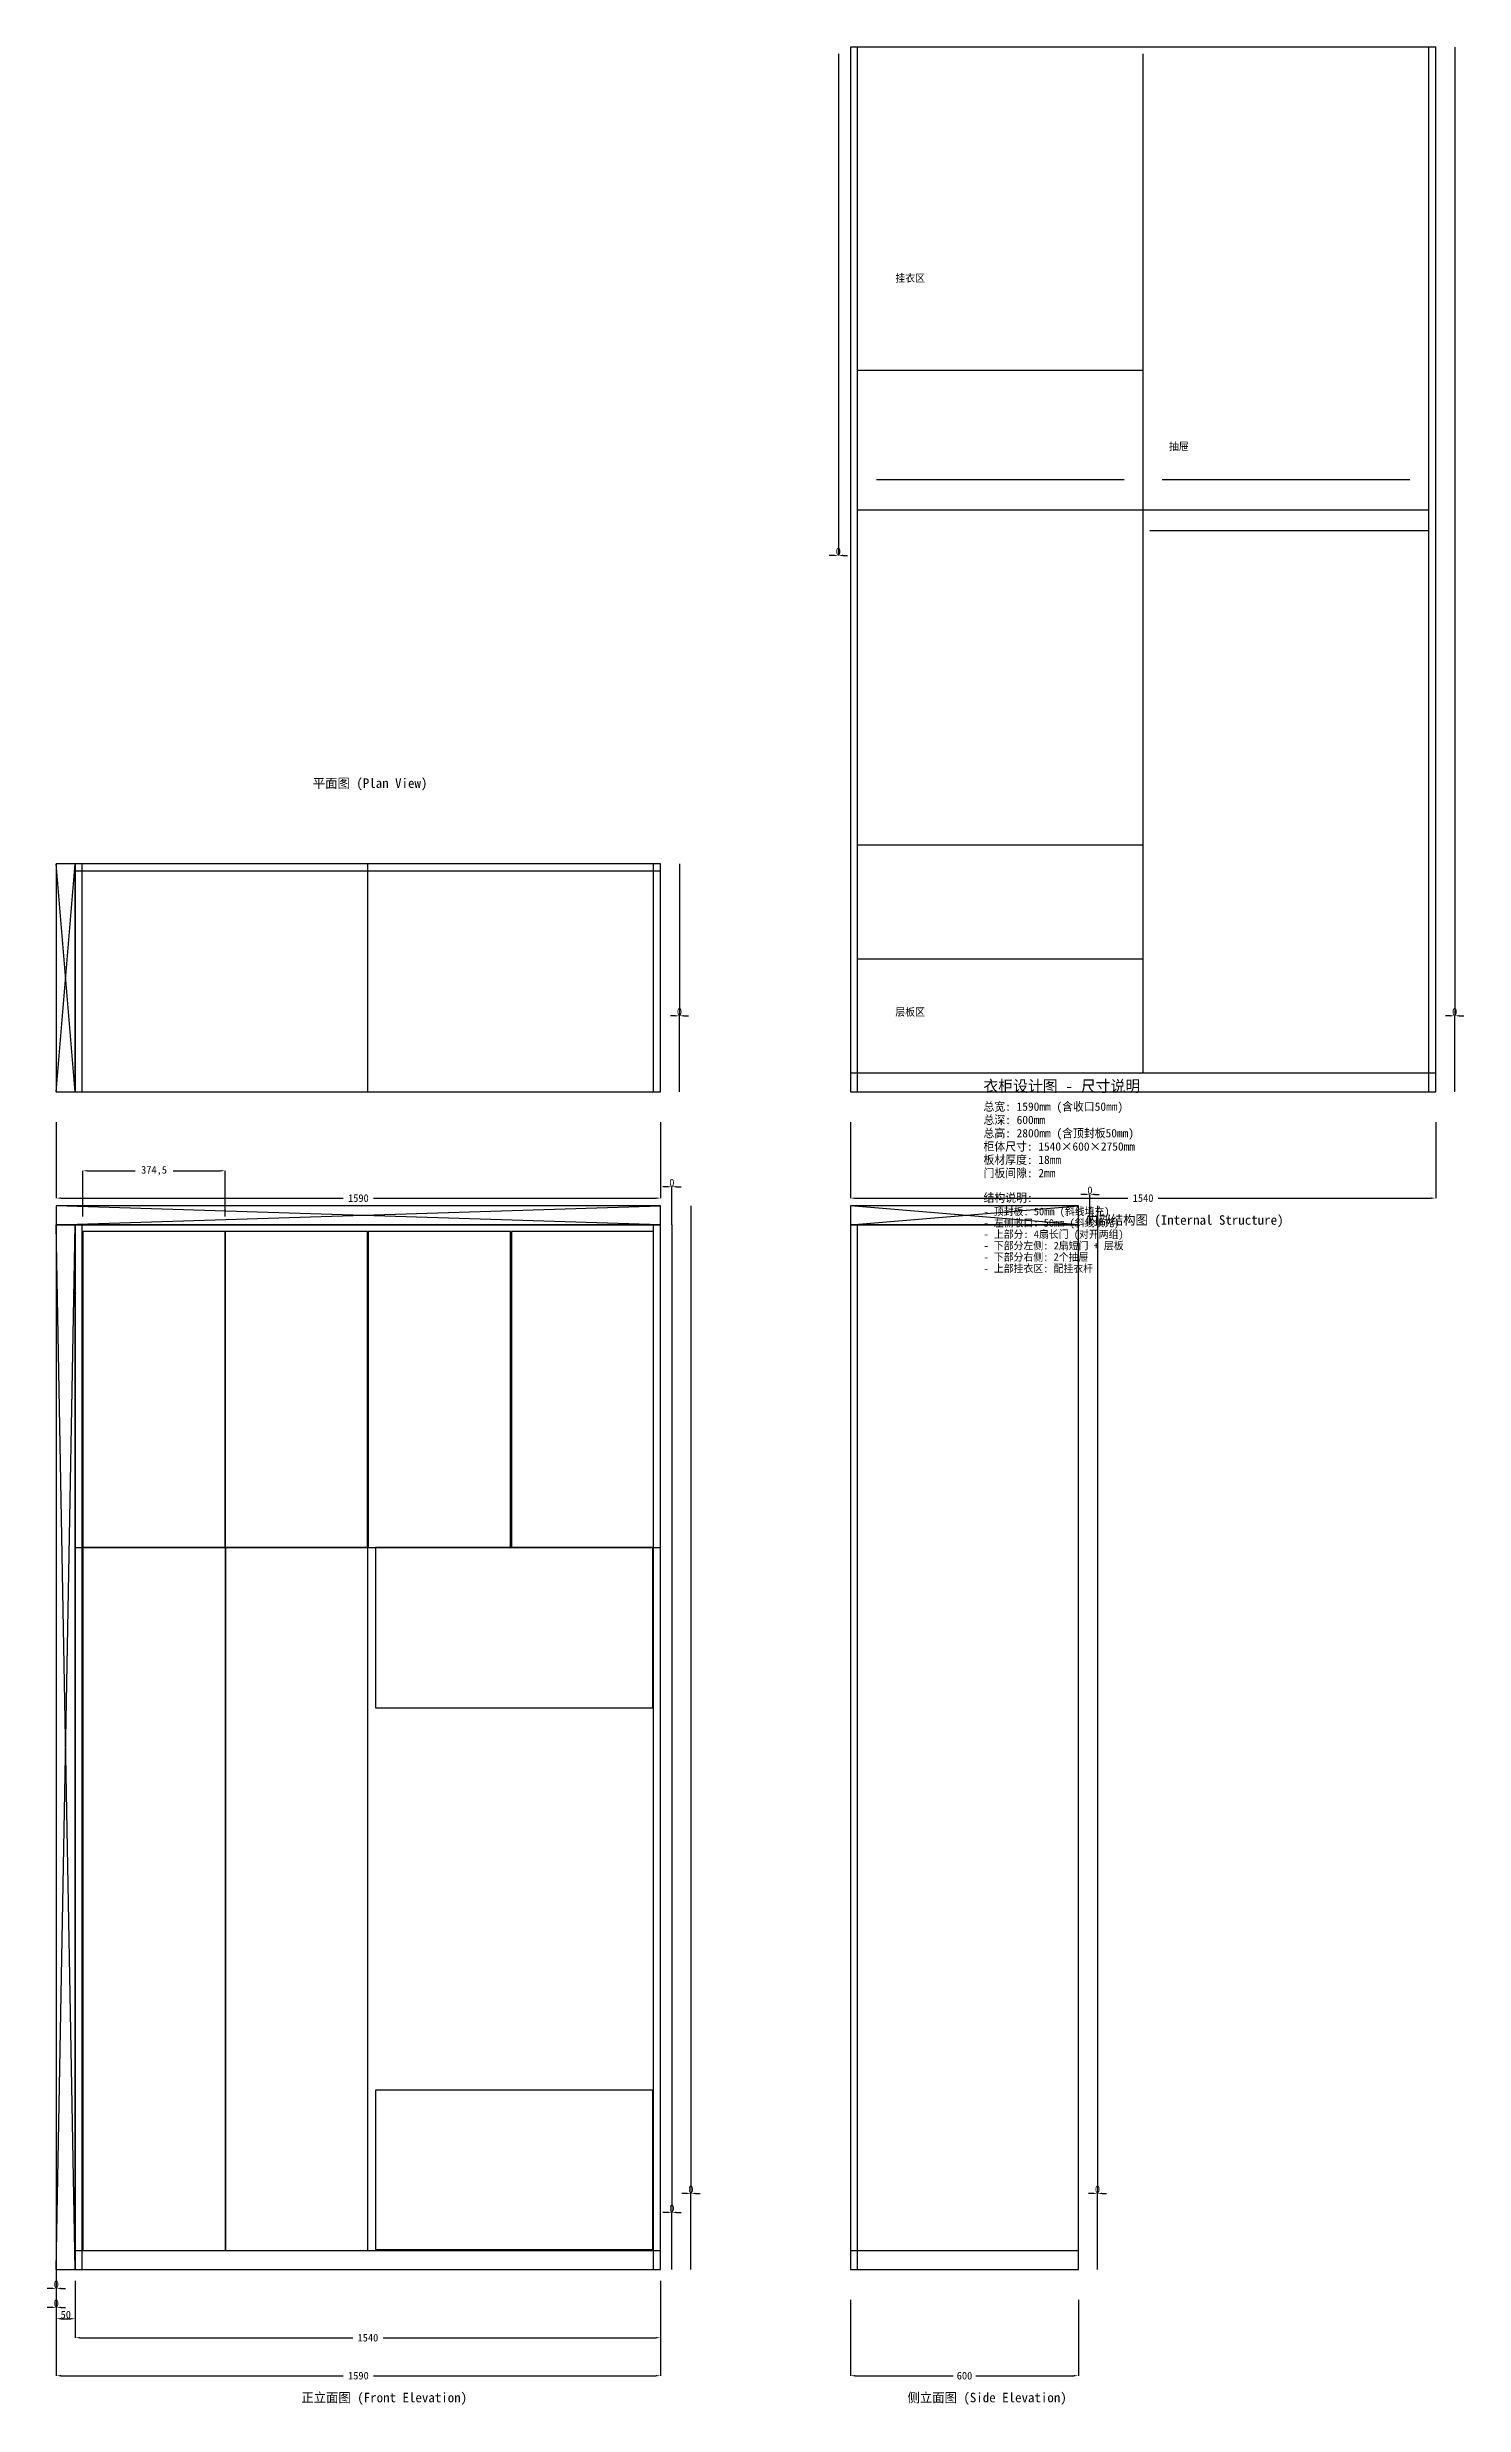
# Model space of a CAD drawing. Header units: millimetres. Extents: x 276 to 4004, y -57 to 6150.
import ezdxf

# ---------------------------------------------------------------- set-up
doc = ezdxf.new("R2010")
doc.units = ezdxf.units.MM
for name, color, linetype in [('BOARD', 7, 'Continuous'), ('DOOR', 1, 'Continuous'), ('DRAWER', 3, 'Continuous'), ('INNER', 6, 'Continuous'), ('OUTLINE', 7, 'Continuous'), ('TEXT', 5, 'Continuous'), ('TRIM', 4, 'Continuous')]:
    doc.layers.add(name, color=color, linetype=linetype)
doc.dimstyles.get("Standard").update_dxf_attribs({"dimtxt": 2.5, "dimasz": 2.5, "dimexe": 1.25, "dimexo": 0.625, "dimtad": 1, "dimcen": 2.5, "dimazin": 3, "dimtfac": 1, "dimtmove": 0, "dimatfit": 3})

# ---------------------------------------------------------------- blocks, each defined once
blk = doc.blocks.new('_CLOSEDFILLED')
at = {"color": 0, "linetype": 'BYBLOCK'}
blk.add_solid([(-1, 0.16), (0, 0), (-1, -0.16)], dxfattribs=at)
blk = doc.blocks.new('*D1')
for p, q in [((300, 220), (300, 20)), ((1890, 220), (1890, 20)), ((312, 20), (1055, 20)), ((1135, 20), (1878, 20))]:
    blk.add_line(p, q)
at = {"layer": 'Defpoints'}
for p in [(300, 220), (1890, 220), (300, 20)]:
    blk.add_point(p, dxfattribs=at)
at = {"xscale": 12, "yscale": 12, "rotation": 180}
blk.add_blockref('_CLOSEDFILLED', (300, 20), dxfattribs=at)
at = {"xscale": 12, "yscale": 12}
blk.add_blockref('_CLOSEDFILLED', (1890, 20), dxfattribs=at)
at = {"insert": (1095, 20), "char_height": 20, "attachment_point": 5}
blk.add_mtext('1590', dxfattribs=at)
blk = doc.blocks.new('*D2')
for p, q in [((350, 270), (350, 120)), ((1890, 270), (1890, 120)), ((362, 120), (1080, 120)), ((1160, 120), (1878, 120))]:
    blk.add_line(p, q)
at = {"layer": 'Defpoints'}
for p in [(350, 270), (1890, 270), (350, 120)]:
    blk.add_point(p, dxfattribs=at)
at = {"xscale": 12, "yscale": 12, "rotation": 180}
blk.add_blockref('_CLOSEDFILLED', (350, 120), dxfattribs=at)
at = {"xscale": 12, "yscale": 12}
blk.add_blockref('_CLOSEDFILLED', (1890, 120), dxfattribs=at)
at = {"insert": (1120, 120), "char_height": 20, "attachment_point": 5}
blk.add_mtext('1540', dxfattribs=at)
blk = doc.blocks.new('*D3')
for p, q in [((300, 270), (300, 170)), ((350, 270), (350, 170)), ((312, 170), (338, 170))]:
    blk.add_line(p, q)
at = {"layer": 'Defpoints'}
for p in [(300, 270), (350, 270), (300, 170)]:
    blk.add_point(p, dxfattribs=at)
at = {"xscale": 12, "yscale": 12, "rotation": 180}
blk.add_blockref('_CLOSEDFILLED', (300, 170), dxfattribs=at)
at = {"xscale": 12, "yscale": 12}
blk.add_blockref('_CLOSEDFILLED', (350, 170), dxfattribs=at)
at = {"insert": (325, 180.625), "char_height": 20, "attachment_point": 5}
blk.add_mtext('50', dxfattribs=at)
blk = doc.blocks.new('*D4')
for p, q in [((1970, 3100), (1970, 500)), ((1958, 500), (1946, 500)), ((1970, 300), (1970, 500)), ((1970, 500), (1970, 500)), ((1982, 500), (1994, 500))]:
    blk.add_line(p, q)
at = {"layer": 'Defpoints'}
for p in [(1970, 3100), (1970, 500), (1970, 300)]:
    blk.add_point(p, dxfattribs=at)
at = {"xscale": 12, "yscale": 12}
blk.add_blockref('_CLOSEDFILLED', (1970, 500), dxfattribs=at)
at = {"xscale": 12, "yscale": 12, "rotation": 180}
blk.add_blockref('_CLOSEDFILLED', (1970, 500), dxfattribs=at)
at = {"insert": (1970, 510.625), "char_height": 20, "attachment_point": 5}
blk.add_mtext('0', dxfattribs=at)
blk = doc.blocks.new('*D5')
for p, q in [((1908, 3150), (1896, 3150)), ((1920, 3050), (1920, 3150)), ((1920, 3100), (1920, 3150)), ((1920, 3150), (1920, 3150)), ((1932, 3150), (1944, 3150))]:
    blk.add_line(p, q)
at = {"layer": 'Defpoints'}
for p in [(1920, 3150), (1920, 3100), (1920, 3050)]:
    blk.add_point(p, dxfattribs=at)
at = {"xscale": 12, "yscale": 12}
blk.add_blockref('_CLOSEDFILLED', (1920, 3150), dxfattribs=at)
at = {"xscale": 12, "yscale": 12, "rotation": 180}
blk.add_blockref('_CLOSEDFILLED', (1920, 3150), dxfattribs=at)
at = {"insert": (1920, 3160.625), "char_height": 20, "attachment_point": 5}
blk.add_mtext('0', dxfattribs=at)
blk = doc.blocks.new('*D6')
for p, q in [((1920, 3050), (1920, 450)), ((1908, 450), (1896, 450)), ((1920, 300), (1920, 450)), ((1920, 450), (1920, 450)), ((1932, 450), (1944, 450))]:
    blk.add_line(p, q)
at = {"layer": 'Defpoints'}
for p in [(1920, 3050), (1920, 450), (1920, 300)]:
    blk.add_point(p, dxfattribs=at)
at = {"xscale": 12, "yscale": 12}
blk.add_blockref('_CLOSEDFILLED', (1920, 450), dxfattribs=at)
at = {"xscale": 12, "yscale": 12, "rotation": 180}
blk.add_blockref('_CLOSEDFILLED', (1920, 450), dxfattribs=at)
at = {"insert": (1920, 460.625), "char_height": 20, "attachment_point": 5}
blk.add_mtext('0', dxfattribs=at)
blk = doc.blocks.new('*D7')
for p, q in [((300, 350), (300, 200)), ((300, 300), (300, 200)), ((288, 200), (276, 200)), ((300, 200), (300, 200)), ((312, 200), (324, 200))]:
    blk.add_line(p, q)
at = {"layer": 'Defpoints'}
for p in [(300, 350), (300, 300), (300, 200)]:
    blk.add_point(p, dxfattribs=at)
at = {"xscale": 12, "yscale": 12}
blk.add_blockref('_CLOSEDFILLED', (300, 200), dxfattribs=at)
at = {"xscale": 12, "yscale": 12, "rotation": 180}
blk.add_blockref('_CLOSEDFILLED', (300, 200), dxfattribs=at)
at = {"insert": (300, 210.625), "char_height": 20, "attachment_point": 5}
blk.add_mtext('0', dxfattribs=at)
blk = doc.blocks.new('*D8')
for p, q in [((300, 2200), (300, 250)), ((300, 350), (300, 250)), ((288, 250), (276, 250)), ((300, 250), (300, 250)), ((312, 250), (324, 250))]:
    blk.add_line(p, q)
at = {"layer": 'Defpoints'}
for p in [(300, 2200), (300, 350), (300, 250)]:
    blk.add_point(p, dxfattribs=at)
at = {"xscale": 12, "yscale": 12}
blk.add_blockref('_CLOSEDFILLED', (300, 250), dxfattribs=at)
at = {"xscale": 12, "yscale": 12, "rotation": 180}
blk.add_blockref('_CLOSEDFILLED', (300, 250), dxfattribs=at)
at = {"insert": (300, 260.625), "char_height": 20, "attachment_point": 5}
blk.add_mtext('0', dxfattribs=at)
blk = doc.blocks.new('*D9')
for p, q in [((370, 3072), (370, 3192)), ((382, 3192), (507.25, 3192)), ((607.25, 3192), (732.5, 3192)), ((744.5, 3072), (744.5, 3192))]:
    blk.add_line(p, q)
at = {"layer": 'Defpoints'}
for p in [(370, 3192), (370, 3072), (744.5, 3072)]:
    blk.add_point(p, dxfattribs=at)
at = {"xscale": 12, "yscale": 12, "rotation": 180}
blk.add_blockref('_CLOSEDFILLED', (370, 3192), dxfattribs=at)
at = {"xscale": 12, "yscale": 12}
blk.add_blockref('_CLOSEDFILLED', (744.5, 3192), dxfattribs=at)
at = {"insert": (557.25, 3192), "char_height": 20, "attachment_point": 5}
blk.add_mtext('374,5', dxfattribs=at)
blk = doc.blocks.new('*D10')
for p, q in [((2390, 220), (2390, 20)), ((2990, 220), (2990, 20)), ((2402, 20), (2660, 20)), ((2720, 20), (2978, 20))]:
    blk.add_line(p, q)
at = {"layer": 'Defpoints'}
for p in [(2390, 220), (2990, 220), (2390, 20)]:
    blk.add_point(p, dxfattribs=at)
at = {"xscale": 12, "yscale": 12, "rotation": 180}
blk.add_blockref('_CLOSEDFILLED', (2390, 20), dxfattribs=at)
at = {"xscale": 12, "yscale": 12}
blk.add_blockref('_CLOSEDFILLED', (2990, 20), dxfattribs=at)
at = {"insert": (2690, 20), "char_height": 20, "attachment_point": 5}
blk.add_mtext('600', dxfattribs=at)
blk = doc.blocks.new('*D11')
for p, q in [((3040, 3100), (3040, 500)), ((3028, 500), (3016, 500)), ((3040, 300), (3040, 500)), ((3040, 500), (3040, 500)), ((3052, 500), (3064, 500))]:
    blk.add_line(p, q)
at = {"layer": 'Defpoints'}
for p in [(3040, 3100), (3040, 500), (3040, 300)]:
    blk.add_point(p, dxfattribs=at)
at = {"xscale": 12, "yscale": 12}
blk.add_blockref('_CLOSEDFILLED', (3040, 500), dxfattribs=at)
at = {"xscale": 12, "yscale": 12, "rotation": 180}
blk.add_blockref('_CLOSEDFILLED', (3040, 500), dxfattribs=at)
at = {"insert": (3040, 510.625), "char_height": 20, "attachment_point": 5}
blk.add_mtext('0', dxfattribs=at)
blk = doc.blocks.new('*D12')
for p, q in [((3008, 3130), (2996, 3130)), ((3020, 3050), (3020, 3130)), ((3020, 3100), (3020, 3130)), ((3020, 3130), (3020, 3130)), ((3032, 3130), (3044, 3130))]:
    blk.add_line(p, q)
at = {"layer": 'Defpoints'}
for p in [(3020, 3130), (3020, 3100), (3020, 3050)]:
    blk.add_point(p, dxfattribs=at)
at = {"xscale": 12, "yscale": 12}
blk.add_blockref('_CLOSEDFILLED', (3020, 3130), dxfattribs=at)
at = {"xscale": 12, "yscale": 12, "rotation": 180}
blk.add_blockref('_CLOSEDFILLED', (3020, 3130), dxfattribs=at)
at = {"insert": (3020, 3140.625), "char_height": 20, "attachment_point": 5}
blk.add_mtext('0', dxfattribs=at)
blk = doc.blocks.new('*D13')
for p, q in [((300, 3320), (300, 3120)), ((1890, 3320), (1890, 3120)), ((312, 3120), (1055, 3120)), ((1135, 3120), (1878, 3120))]:
    blk.add_line(p, q)
at = {"layer": 'Defpoints'}
for p in [(300, 3320), (1890, 3320), (300, 3120)]:
    blk.add_point(p, dxfattribs=at)
at = {"xscale": 12, "yscale": 12, "rotation": 180}
blk.add_blockref('_CLOSEDFILLED', (300, 3120), dxfattribs=at)
at = {"xscale": 12, "yscale": 12}
blk.add_blockref('_CLOSEDFILLED', (1890, 3120), dxfattribs=at)
at = {"insert": (1095, 3120), "char_height": 20, "attachment_point": 5}
blk.add_mtext('1590', dxfattribs=at)
blk = doc.blocks.new('*D14')
for p, q in [((1940, 4000), (1940, 3600)), ((1928, 3600), (1916, 3600)), ((1940, 3400), (1940, 3600)), ((1940, 3600), (1940, 3600)), ((1952, 3600), (1964, 3600))]:
    blk.add_line(p, q)
at = {"layer": 'Defpoints'}
for p in [(1940, 4000), (1940, 3600), (1940, 3400)]:
    blk.add_point(p, dxfattribs=at)
at = {"xscale": 12, "yscale": 12}
blk.add_blockref('_CLOSEDFILLED', (1940, 3600), dxfattribs=at)
at = {"xscale": 12, "yscale": 12, "rotation": 180}
blk.add_blockref('_CLOSEDFILLED', (1940, 3600), dxfattribs=at)
at = {"insert": (1940, 3610.625), "char_height": 20, "attachment_point": 5}
blk.add_mtext('0', dxfattribs=at)
blk = doc.blocks.new('*D15')
for p, q in [((2390, 3320), (2390, 3120)), ((3930, 3320), (3930, 3120)), ((2402, 3120), (3120, 3120)), ((3200, 3120), (3918, 3120))]:
    blk.add_line(p, q)
at = {"layer": 'Defpoints'}
for p in [(2390, 3320), (3930, 3320), (2390, 3120)]:
    blk.add_point(p, dxfattribs=at)
at = {"xscale": 12, "yscale": 12, "rotation": 180}
blk.add_blockref('_CLOSEDFILLED', (2390, 3120), dxfattribs=at)
at = {"xscale": 12, "yscale": 12}
blk.add_blockref('_CLOSEDFILLED', (3930, 3120), dxfattribs=at)
at = {"insert": (3160, 3120), "char_height": 20, "attachment_point": 5}
blk.add_mtext('1540', dxfattribs=at)
blk = doc.blocks.new('*D16')
for p, q in [((3980, 6150), (3980, 3600)), ((3968, 3600), (3956, 3600)), ((3980, 3400), (3980, 3600)), ((3980, 3600), (3980, 3600)), ((3992, 3600), (4004, 3600))]:
    blk.add_line(p, q)
at = {"layer": 'Defpoints'}
for p in [(3980, 6150), (3980, 3600), (3980, 3400)]:
    blk.add_point(p, dxfattribs=at)
at = {"xscale": 12, "yscale": 12}
blk.add_blockref('_CLOSEDFILLED', (3980, 3600), dxfattribs=at)
at = {"xscale": 12, "yscale": 12, "rotation": 180}
blk.add_blockref('_CLOSEDFILLED', (3980, 3600), dxfattribs=at)
at = {"insert": (3980, 3610.625), "char_height": 20, "attachment_point": 5}
blk.add_mtext('0', dxfattribs=at)
blk = doc.blocks.new('*D17')
for p, q in [((2358, 6132), (2358, 4812)), ((2358, 4932), (2358, 4812)), ((2346, 4812), (2334, 4812)), ((2358, 4812), (2358, 4812)), ((2370, 4812), (2382, 4812))]:
    blk.add_line(p, q)
at = {"layer": 'Defpoints'}
for p in [(2358, 6132), (2358, 4932), (2358, 4812)]:
    blk.add_point(p, dxfattribs=at)
at = {"xscale": 12, "yscale": 12}
blk.add_blockref('_CLOSEDFILLED', (2358, 4812), dxfattribs=at)
at = {"xscale": 12, "yscale": 12, "rotation": 180}
blk.add_blockref('_CLOSEDFILLED', (2358, 4812), dxfattribs=at)
at = {"insert": (2358, 4822.625), "char_height": 20, "attachment_point": 5}
blk.add_mtext('0', dxfattribs=at)

msp = doc.modelspace()

# ---------------------------------------------------------------- linework, layer by layer
at = {"layer": 'BOARD'}
for p, q in [((350, 3982), (1890, 3982)), ((368, 3400), (368, 4000)), ((1120, 3400), (1120, 4000)), ((1120, 3400), (1120, 4000)), ((1872, 3400), (1872, 4000)), ((368, 300), (368, 3050)), ((1872, 300), (1872, 3050)), ((2408, 300), (2408, 3050)), ((1120, 2200), (1120, 3032)), ((350, 2200), (1890, 2200)), ((1120, 350), (1120, 2200)), ((350, 350), (1890, 350)), ((2390, 350), (2990, 350))]:
    msp.add_line(p, q, dxfattribs=at)
at = {"layer": 'DOOR'}
for points in [[(370, 2200), (744.5, 2200), (744.5, 3032), (370, 3032)], [(744.5, 2200), (1119, 2200), (1119, 3032), (744.5, 3032)], [(1121, 2200), (1495.5, 2200), (1495.5, 3032), (1121, 3032)], [(1497.5, 2200), (1872, 2200), (1872, 3032), (1497.5, 3032)], [(370, 350), (745, 350), (745, 2200), (370, 2200)], [(745, 350), (1120, 350), (1120, 2200), (745, 2200)]]:
    msp.add_lwpolyline(points, close=True, dxfattribs=at)
at = {"layer": 'DRAWER'}
for points in [[(1140, 1778), (1870, 1778), (1870, 2200), (1140, 2200)], [(1140, 352), (1870, 352), (1870, 772), (1140, 772)]]:
    msp.add_lwpolyline(points, close=True, dxfattribs=at)
at = {"layer": 'INNER'}
for p, q in [((2408, 3400), (2408, 6150)), ((3912, 3400), (3912, 6150)), ((3160, 3450), (3160, 6132)), ((2408, 5300), (3160, 5300)), ((2458, 5012), (3110, 5012)), ((3210, 5012), (3862, 5012)), ((2408, 4932), (3160, 4932)), ((3160, 4932), (3912, 4932)), ((3178, 4878), (3912, 4878)), ((2408, 4050), (3160, 4050)), ((2408, 3750), (3160, 3750)), ((2390, 3450), (3930, 3450))]:
    msp.add_line(p, q, dxfattribs=at)
msp.add_lwpolyline([(2390, 3400), (3930, 3400), (3930, 6150), (2390, 6150)], close=True, dxfattribs=at)
at = {"layer": 'OUTLINE'}
for points in [[(350, 3400), (1890, 3400), (1890, 4000), (350, 4000)], [(350, 300), (1890, 300), (1890, 3050), (350, 3050)], [(2390, 300), (2990, 300), (2990, 3050), (2390, 3050)]]:
    msp.add_lwpolyline(points, close=True, dxfattribs=at)
at = {"layer": 'TRIM'}
for p, q in [((300, 3400), (350, 4000)), ((350, 3400), (300, 4000)), ((300, 3050), (1890, 3100)), ((1890, 3050), (300, 3100)), ((300, 300), (350, 3050)), ((350, 300), (300, 3050)), ((2390, 3050), (2990, 3100)), ((2990, 3050), (2390, 3100))]:
    msp.add_line(p, q, dxfattribs=at)
for points in [[(300, 3400), (350, 3400), (350, 4000), (300, 4000)], [(300, 3050), (1890, 3050), (1890, 3100), (300, 3100)], [(300, 300), (350, 300), (350, 3050), (300, 3050)], [(2390, 3050), (2990, 3050), (2990, 3100), (2390, 3100)]]:
    msp.add_lwpolyline(points, close=True, dxfattribs=at)

# ---------------------------------------------------------------- texts
at = {"layer": 'INNER'}
for s, p in [('挂衣区', (2508, 5532)), ('抽屉', (3228, 5089)), ('层板区', (2508, 3600))]:
    msp.add_text(s, height=20, dxfattribs=at).set_placement(p)
at = {"layer": 'TEXT'}
for s, height, p in [('平面图 (Plan View)', 25, (975, 4200)), ('衣柜设计图 - 尺寸说明', 30, (2740, 3400)), ('总宽: 1590mm (含收口50mm)', 22, (2740, 3350)), ('总深: 600mm', 22, (2740, 3315)), ('总高: 2800mm (含顶封板50mm)', 22, (2740, 3280)), ('柜体尺寸: 1540×600×2750mm', 22, (2740, 3245)), ('板材厚度: 18mm', 22, (2740, 3210)), ('门板间隙: 2mm', 22, (2740, 3175)), ('结构说明:', 22, (2740, 3110)), ('- 顶封板: 50mm (斜线填充)', 20, (2740, 3075)), ('- 左侧收口: 50mm (斜线填充)', 20, (2740, 3045)), ('内部结构图 (Internal Structure)', 25, (3010, 3050)), ('- 上部分: 4扇长门 (对开两组)', 20, (2740, 3015)), ('- 下部分左侧: 2扇短门 + 层板', 20, (2740, 2985)), ('- 下部分右侧: 2个抽屉', 20, (2740, 2955)), ('- 上部挂衣区: 配挂衣杆', 20, (2740, 2925)), ('正立面图 (Front Elevation)', 25, (945, -50)), ('侧立面图 (Side Elevation)', 25, (2540, -50))]:
    msp.add_text(s, height=height, dxfattribs=at).set_placement(p)

# ---------------------------------------------------------------- dimensions: what is measured, and where the dimension line sits
for base, p1, p2, picture, middle in [((3980, 3600), (3980, 3400), (3980, 6150), '*D16', (3980, 3610.625)), ((2358, 4812), (2358, 4932), (2358, 6132), '*D17', (2358, 4822.625)), ((1940, 3600), (1940, 3400), (1940, 4000), '*D14', (1940, 3610.625)), ((300, 3120), (300, 3320), (1890, 3320), '*D13', (1095, 3120)), ((2390, 3120), (2390, 3320), (3930, 3320), '*D15', (3160, 3120)), ((370, 3192), (370, 3072), (744.5, 3072), '*D9', (557.25, 3192)), ((1920, 3150), (1920, 3050), (1920, 3100), '*D5', (1920, 3160.625)), ((3020, 3130), (3020, 3050), (3020, 3100), '*D12', (3020, 3140.625)), ((1920, 450), (1920, 300), (1920, 3050), '*D6', (1920, 460.625)), ((1970, 500), (1970, 300), (1970, 3100), '*D4', (1970, 510.625)), ((3040, 500), (3040, 300), (3040, 3100), '*D11', (3040, 510.625)), ((300, 250), (300, 350), (300, 2200), '*D8', (300, 260.625)), ((300, 200), (300, 300), (300, 350), '*D7', (300, 210.625)), ((300, 170), (300, 270), (350, 270), '*D3', (325, 180.625)), ((350, 120), (350, 270), (1890, 270), '*D2', (1120, 120)), ((300, 20), (300, 220), (1890, 220), '*D1', (1095, 20)), ((2390, 20), (2390, 220), (2990, 220), '*D10', (2690, 20))]:
    dim = msp.add_linear_dim(base=base, p1=p1, p2=p2, dimstyle='Standard', override={"dimtxt": 20, "dimasz": 12})
    dim.commit()
    dim.dimension.update_dxf_attribs({"geometry": picture, "text_midpoint": middle})

doc.saveas('drawing.dxf')
